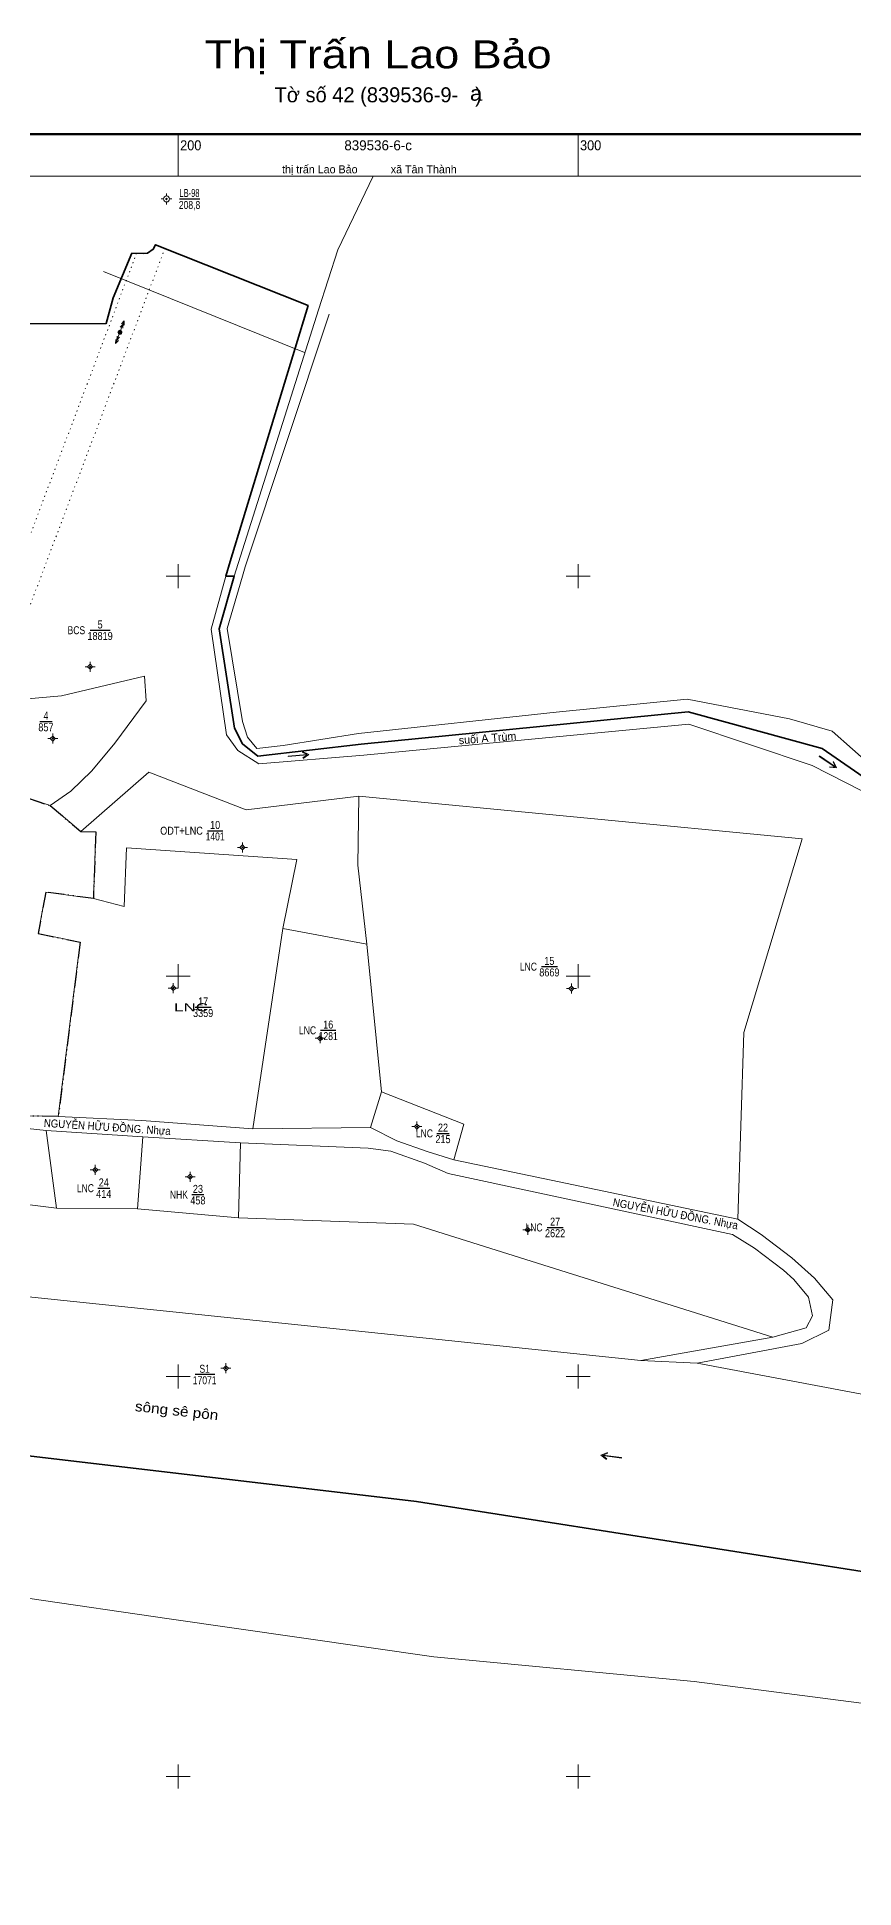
# Model space of a CAD drawing. Header units: metres. Extents: x 537890 to 538618, y 1836364 to 1837147.
# Drawn here: x 538164.7 to 538369, y 1836672.1 to 1837134.8 of the extents above; entities that cross this region are included whole.
import ezdxf
from ezdxf.enums import TextEntityAlignment as Align

# ---------------------------------------------------------------- set-up
doc = ezdxf.new("R2010")
doc.units = ezdxf.units.M
doc.header["$LTSCALE"] = 0.8
for name, pattern in [('DASH_DOUBLE_DOT', [9.2, 5, -1.2, 0.3, -1.2, 0.3, -1.2]), ('DOTTED', [1.5, 0.3, -1.2]), ('MEDIUM_DASHED', [4.5, 3, -1.5])]:
    doc.linetypes.add(name, pattern=pattern)
for name, color, linetype, lineweight in [('10', 7, 'Continuous', 13), ('11', 7, 'Continuous', 13), ('13', 7, 'Continuous', 25), ('2', 7, 'DASH_DOUBLE_DOT', 25), ('23', 7, 'Continuous', 13), ('25', 7, 'MEDIUM_DASHED', 13), ('31', 7, 'Continuous', 13), ('35', 7, 'Continuous', 13), ('40', 7, 'Continuous', 13), ('46', 7, 'Continuous', 13), ('50', 7, 'Continuous', 13), ('54', 7, 'Continuous', 35), ('55', 7, 'Continuous', 13), ('59', 7, 'DOTTED', 13), ('63', 7, 'Continuous', 13), ('8', 7, 'Continuous', 13)]:
    doc.layers.add(name, color=color, linetype=linetype, lineweight=lineweight)
for name, color, linetype in [('28', 7, 'Continuous'), ('39', 7, 'Continuous'), ('58', 7, 'Continuous')]:
    doc.layers.add(name, color=color, linetype=linetype)

msp = doc.modelspace()

# ---------------------------------------------------------------- hatches: boundary and pattern name
at = {"layer": '11'}
for points in [[(538178.1298, 1836977.39, 1), (538177.8298, 1836977.39, 1)], [(538168.7897, 1836959.43, 1), (538168.4897, 1836959.43, 1)], [(538216.2297, 1836932.23, 1), (538215.9297, 1836932.23, 1)], [(538198.9198, 1836897.06, 1), (538198.6197, 1836897.06, 1)], [(538298.4998, 1836896.93, 1), (538298.1998, 1836896.93, 1)], [(538235.6298, 1836884.53, 1), (538235.3298, 1836884.53, 1)], [(538259.8598, 1836862.43, 1), (538259.5598, 1836862.43, 1)], [(538179.4298, 1836851.6, 1), (538179.1297, 1836851.6, 1)], [(538203.1398, 1836849.89, 1), (538202.8398, 1836849.89, 1)], [(538287.5698, 1836836.62, 1), (538287.2698, 1836836.62, 1)], [(538212.1098, 1836802.03, 1), (538211.8098, 1836802.03, 1)]]:
    msp.add_hatch(color=256, dxfattribs=at).paths.add_polyline_path(points)
at = {"layer": '55'}
msp.add_hatch(color=256, dxfattribs=at).paths.add_polyline_path([(538185.2682, 1837060.5633, 1), (538185.6283, 1837061.4962, 1)])
at = {"layer": '8'}
msp.add_hatch(color=256, dxfattribs=at).paths.add_polyline_path([(538197.2517, 1837094.3309, 1), (538196.8929, 1837094.3309, 1)])

# ---------------------------------------------------------------- linework, layer by layer
at = {"layer": '10'}
for p, q in [((538167.98, 1836942.67), (538148.84, 1836949.22)), ((538167.98, 1836942.67), (538175.66, 1836936.21)), ((538356.02, 1836934.39), (538245.16, 1836945)), ((538218.7, 1836861.91), (538226.21, 1836911.97)), ((538226.21, 1836911.97), (538247.18, 1836908.08)), ((538247.18, 1836908.08), (538250.84, 1836871.13)), ((538248.09, 1836862.17), (538250.84, 1836871.13)), ((538167.03, 1836861.44), (538191.19, 1836859.9)), ((538191.19, 1836859.9), (538189.84, 1836841.9)), ((538215.6, 1836858.37), (538191.19, 1836859.9)), ((538248.09, 1836862.17), (538218.7, 1836861.91)), ((538339.95, 1836839.33), (538268.95, 1836854.13)), ((538348.75, 1836809.77), (538315.72, 1836803.93))]:
    msp.add_line(p, q, dxfattribs=at)
for points in [[(538155.19, 1837063.09), (538181.96, 1837063.2), (538183.78, 1837069.6), (538188.43, 1837080.79)], [(538194.36, 1837082.9), (538193.73, 1837081.76), (538192.35, 1837080.76), (538191.42, 1837080.68), (538188.43, 1837080.79)], [(538150.88, 1836968.37), (538170.85, 1836970.11), (538191.59, 1836975.01), (538192.03, 1836968.88), (538184.15, 1836958.32), (538178.44, 1836951.34), (538173.13, 1836946.26), (538167.98, 1836942.67)], [(538175.66, 1836936.21), (538192.69, 1836951.03), (538217, 1836941.58), (538245.16, 1836945)], [(538247.18, 1836908.08), (538244.97, 1836927.81), (538245.16, 1836945)], [(538175.66, 1836936.21), (538179.43, 1836936.11), (538178.79, 1836919.44)], [(538339.95, 1836839.33), (538341.42, 1836885.98), (538356.02, 1836934.39)], [(538226.21, 1836911.97), (538229.65, 1836929.17), (538187.08, 1836932.1), (538186.46, 1836917.49), (538178.79, 1836919.44)], [(538178.79, 1836919.44), (538166.88, 1836921.05), (538165, 1836910.74), (538175.47, 1836908.5), (538170.03, 1836864.94)], [(538121.62, 1836879.07), (538146.39, 1836869.23), (538153.7, 1836866.81), (538162.04, 1836865.1), (538170.03, 1836864.94)], [(538132.19, 1836869.76), (538125.97, 1836847.49), (538169.59, 1836842.06)], [(538132.19, 1836869.76), (538145.35, 1836866.23), (538152.81, 1836863.71), (538162.33, 1836861.96), (538167.03, 1836861.44)], [(538250.84, 1836871.13), (538271.41, 1836863.05), (538268.95, 1836854.13)], [(538170.03, 1836864.94), (538190.93, 1836863.97), (538218.7, 1836861.91)], [(538167.03, 1836861.44), (538169.59, 1836842.06), (538189.84, 1836841.9)], [(538268.95, 1836854.13), (538262.23, 1836856.19), (538254.72, 1836858.89), (538248.09, 1836862.17)], [(538189.84, 1836841.9), (538215.05, 1836839.62), (538215.6, 1836858.37)], [(538215.6, 1836858.37), (538247.55, 1836857.05), (538253.15, 1836856.32), (538261.59, 1836853.29), (538267.55, 1836850.68), (538338.63, 1836835.48), (538344.13, 1836832.07), (538351.34, 1836826.5), (538353.92, 1836824.17), (538357.6, 1836819.78), (538358.66, 1836815.15), (538357.04, 1836812.09), (538348.75, 1836809.77)], [(538348.75, 1836809.77), (538258.86, 1836838.03), (538215.05, 1836839.62)], [(538329.8, 1836803.32), (538355.93, 1836808.18), (538362.7, 1836811.52), (538363.69, 1836819.16), (538359.16, 1836824.55), (538353.49, 1836829.6), (538345.81, 1836835.48), (538339.95, 1836839.33)]]:
    msp.add_lwpolyline(points, dxfattribs=at)
at = {"layer": '11'}
for p, q in [((538177.36, 1836977.39), (538176.73, 1836977.39)), ((538177.98, 1836978.64), (538177.98, 1836978.02)), ((538177.98, 1836976.76), (538177.98, 1836976.14)), ((538179.23, 1836977.39), (538178.6, 1836977.39)), ((538168.64, 1836960.68), (538168.64, 1836960.06)), ((538168.02, 1836959.43), (538167.39, 1836959.43)), ((538168.64, 1836958.8), (538168.64, 1836958.18)), ((538169.89, 1836959.43), (538169.26, 1836959.43)), ((538216.08, 1836933.48), (538216.08, 1836932.86)), ((538215.45, 1836932.23), (538214.83, 1836932.23)), ((538216.08, 1836931.6), (538216.08, 1836930.98)), ((538217.33, 1836932.23), (538216.7, 1836932.23)), ((538198.14, 1836897.06), (538197.52, 1836897.06)), ((538198.77, 1836898.31), (538198.77, 1836897.68)), ((538198.77, 1836896.44), (538198.77, 1836895.81)), ((538200.02, 1836897.06), (538199.4, 1836897.06)), ((538297.72, 1836896.93), (538297.1, 1836896.93)), ((538298.35, 1836898.18), (538298.35, 1836897.56)), ((538298.35, 1836896.3), (538298.35, 1836895.68)), ((538299.6, 1836896.93), (538298.98, 1836896.93)), ((538234.86, 1836884.53), (538234.23, 1836884.53)), ((538235.48, 1836885.78), (538235.48, 1836885.16)), ((538235.48, 1836883.9), (538235.48, 1836883.28)), ((538236.73, 1836884.53), (538236.1, 1836884.53)), ((538259.71, 1836863.68), (538259.71, 1836863.06)), ((538259.08, 1836862.43), (538258.46, 1836862.43)), ((538259.71, 1836861.8), (538259.71, 1836861.18)), ((538260.96, 1836862.43), (538260.34, 1836862.43)), ((538178.66, 1836851.6), (538178.03, 1836851.6)), ((538179.28, 1836852.85), (538179.28, 1836852.22)), ((538179.28, 1836850.98), (538179.28, 1836850.35)), ((538180.53, 1836851.6), (538179.9, 1836851.6)), ((538202.36, 1836849.89), (538201.74, 1836849.89)), ((538202.99, 1836851.14), (538202.99, 1836850.52)), ((538204.24, 1836849.89), (538203.62, 1836849.89)), ((538202.99, 1836849.26), (538202.99, 1836848.64)), ((538286.8, 1836836.62), (538286.17, 1836836.62)), ((538287.42, 1836837.87), (538287.42, 1836837.24)), ((538287.42, 1836836), (538287.42, 1836835.37)), ((538288.67, 1836836.62), (538288.05, 1836836.62)), ((538211.96, 1836803.28), (538211.96, 1836802.66)), ((538211.34, 1836802.03), (538210.71, 1836802.03)), ((538211.96, 1836801.4), (538211.96, 1836800.78)), ((538213.21, 1836802.03), (538212.58, 1836802.03))]:
    msp.add_line(p, q, dxfattribs=at)
for points in [[(538177.98, 1836978.02), (538177.36, 1836977.39), (538177.98, 1836976.76), (538178.6, 1836977.39)], [(538168.64, 1836960.06), (538168.02, 1836959.43), (538168.64, 1836958.8), (538169.26, 1836959.43)], [(538216.08, 1836932.86), (538215.45, 1836932.23), (538216.08, 1836931.6), (538216.7, 1836932.23)], [(538198.77, 1836897.68), (538198.14, 1836897.06), (538198.77, 1836896.44), (538199.4, 1836897.06)], [(538298.35, 1836897.56), (538297.72, 1836896.93), (538298.35, 1836896.3), (538298.98, 1836896.93)], [(538235.48, 1836885.16), (538234.86, 1836884.53), (538235.48, 1836883.9), (538236.1, 1836884.53)], [(538259.71, 1836863.06), (538259.08, 1836862.43), (538259.71, 1836861.8), (538260.34, 1836862.43)], [(538179.28, 1836852.22), (538178.66, 1836851.6), (538179.28, 1836850.98), (538179.9, 1836851.6)], [(538202.99, 1836850.52), (538202.36, 1836849.89), (538202.99, 1836849.26), (538203.62, 1836849.89)], [(538287.42, 1836837.24), (538286.8, 1836836.62), (538287.42, 1836836), (538288.05, 1836836.62)], [(538211.96, 1836802.66), (538211.34, 1836802.03), (538211.96, 1836801.4), (538212.58, 1836802.03)]]:
    msp.add_lwpolyline(points, close=True, dxfattribs=at)
for centre in [(538177.9798, 1836977.39), (538168.6397, 1836959.43), (538216.0797, 1836932.23), (538198.7697, 1836897.06), (538298.3498, 1836896.93), (538235.4798, 1836884.53), (538259.7098, 1836862.43), (538179.2797, 1836851.6), (538202.9898, 1836849.89), (538287.4198, 1836836.62), (538211.9598, 1836802.03)]:
    msp.add_circle(centre, 0.15, dxfattribs=at)
at = {"layer": '13'}
for p, q in [((538177.97, 1836986.52), (538182.98, 1836986.52)), ((538165.4, 1836963.7), (538168.47, 1836963.7)), ((538207.3, 1836936.4), (538211.18, 1836936.4)), ((538290.83, 1836902.43), (538294.84, 1836902.43)), ((538204.27, 1836892.29), (538208.28, 1836892.29)), ((538235.58, 1836886.5), (538239.46, 1836886.5)), ((538264.7, 1836860.74), (538267.75, 1836860.74)), ((538179.9, 1836847.04), (538182.9, 1836847.04)), ((538203.42, 1836845.42), (538206.45, 1836845.42)), ((538292.24, 1836837.22), (538296.28, 1836837.22)), ((538204.24, 1836800.52), (538209.14, 1836800.52))]:
    msp.add_line(p, q, dxfattribs=at)
at = {"layer": '2'}
msp.add_lwpolyline([(538144.39, 1836950.57), (538148.84, 1836949.22), (538167.98, 1836942.67), (538175.66, 1836936.21), (538179.43, 1836936.11), (538178.79, 1836919.44), (538166.88, 1836921.05), (538165, 1836910.74), (538175.47, 1836908.5), (538170.03, 1836864.94), (538162.04, 1836865.1), (538155.31, 1836866.48), (538162.86, 1836890.32), (538155.21, 1836892.64), (538147.75, 1836895.52), (538140.32, 1836898.47), (538138.81, 1836893.72), (538133.23, 1836895.93), (538127.65, 1836898.14), (538136.59, 1836926.39), (538137.2, 1836929.33), (538139.77, 1836936.91)], close=True, dxfattribs=at)
at = {"layer": '23'}
for p, q in [((538167.03, 1836861.44), (538191.19, 1836859.9)), ((538215.6, 1836858.37), (538191.19, 1836859.9)), ((538248.09, 1836862.17), (538218.7, 1836861.91)), ((538339.95, 1836839.33), (538268.95, 1836854.13)), ((538348.75, 1836809.77), (538315.72, 1836803.93))]:
    msp.add_line(p, q, dxfattribs=at)
for points in [[(538194.36, 1837082.9), (538193.73, 1837081.76), (538192.35, 1837080.76), (538191.42, 1837080.68), (538188.43, 1837080.79)], [(538121.62, 1836879.07), (538146.39, 1836869.23), (538153.7, 1836866.81), (538162.04, 1836865.1), (538170.03, 1836864.94)], [(538132.19, 1836869.76), (538145.35, 1836866.23), (538152.81, 1836863.71), (538162.33, 1836861.96), (538167.03, 1836861.44)], [(538170.03, 1836864.94), (538190.93, 1836863.97), (538218.7, 1836861.91)], [(538268.95, 1836854.13), (538262.23, 1836856.19), (538254.72, 1836858.89), (538248.09, 1836862.17)], [(538215.6, 1836858.37), (538247.55, 1836857.05), (538253.15, 1836856.32), (538261.59, 1836853.29), (538267.55, 1836850.68), (538338.63, 1836835.48), (538344.13, 1836832.07), (538351.34, 1836826.5), (538353.92, 1836824.17), (538357.6, 1836819.78), (538358.66, 1836815.15), (538357.04, 1836812.09), (538348.75, 1836809.77)], [(538329.8, 1836803.32), (538355.93, 1836808.18), (538362.7, 1836811.52), (538363.69, 1836819.16), (538359.16, 1836824.55), (538353.49, 1836829.6), (538345.81, 1836835.48), (538339.95, 1836839.33)]]:
    msp.add_lwpolyline(points, dxfattribs=at)
at = {"layer": '25'}
msp.add_line((538211.93, 1837000), (538214.01, 1837000), dxfattribs=at)
at = {"layer": '31'}
for p, q in [((538327.31, 1836969.26), (538352.87, 1836964.33)), ((538363.57, 1836961.29), (538352.87, 1836964.33)), ((538363.57, 1836961.29), (538379.24, 1836947.36)), ((538315.72, 1836803.93), (538329.8, 1836803.32)), ((538329.8, 1836803.32), (538375, 1836794.78))]:
    msp.add_line(p, q, dxfattribs=at)
for points in [[(538194.36, 1837082.9), (538232.48, 1837067.67), (538212.98, 1837003.74), (538211.93, 1837000)], [(538216.1, 1837000), (538216.79, 1837002.34), (538237.77, 1837065.55)], [(538211.93, 1837000), (538208.23, 1836986.78), (538212.07, 1836960.38), (538214.88, 1836956.49), (538220.14, 1836953.11), (538246.4, 1836955.28), (538327.7, 1836963.01), (538358.54, 1836952.68), (538375.23, 1836944.19), (538380.19, 1836937.28)], [(538327.31, 1836969.26), (538294.55, 1836966.02), (538245.12, 1836960.72), (538226.29, 1836957.74), (538219.68, 1836956.98), (538217.36, 1836959.76), (538216.11, 1836963.67), (538212.23, 1836986.94), (538216.1, 1837000)], [(538315.72, 1836803.93), (538098.41, 1836826.58), (538000, 1836830.14)], [(537936.29, 1836756.93), (537963.89, 1836757.68), (537992.98, 1836756.81), (538025.45, 1836756.71), (538052.89, 1836755.07), (538090.86, 1836750.97), (538123.31, 1836747.78), (538162.32, 1836744.58), (538197.71, 1836739.41), (538263.93, 1836729.9), (538329, 1836723.73), (538379.23, 1836717.19), (538417.85, 1836709.12), (538443.69, 1836704.58), (538475.88, 1836701.94), (538511.1, 1836696.56), (538547.84, 1836689.61), (538550.69, 1836689.16)]]:
    msp.add_lwpolyline(points, dxfattribs=at)
at = {"layer": '35'}
for p, q in [((538231.04, 1836956.07), (538232.3, 1836955.48)), ((538232.29, 1836955.37), (538231.15, 1836954.58)), ((538364.28, 1836952.3), (538362.9, 1836952.41)), ((538363.76, 1836953.65), (538364.36, 1836952.39)), ((538307.22, 1836779.36), (538306.13, 1836780.17)), ((538306.16, 1836780.31), (538307.42, 1836780.82))]:
    msp.add_line(p, q, dxfattribs=at)
for points in [[(538231.26, 1836954.46), (538232.7, 1836955.46), (538231.09, 1836956.21)], [(538232.3, 1836955.48), (538227.5, 1836955.07), (538227.52, 1836954.93), (538232.29, 1836955.37)], [(538364.36, 1836952.39), (538360.39, 1836955.1), (538360.31, 1836954.98), (538364.28, 1836952.3)], [(538362.91, 1836952.26), (538364.67, 1836952.11), (538363.89, 1836953.71)], [(538307.36, 1836780.98), (538305.73, 1836780.3), (538307.13, 1836779.25)], [(538306.13, 1836780.17), (538310.9, 1836779.58), (538310.9, 1836779.74), (538306.16, 1836780.31)]]:
    msp.add_lwpolyline(points, dxfattribs=at)
at = {"layer": '40'}
msp.add_lwpolyline([(537900, 1836793.16), (538000, 1836792.05), (538067.56, 1836791.3), (538259.58, 1836768.74), (538386.95, 1836748.73), (538600, 1836715.25)], dxfattribs=at)
at = {"layer": '46'}
msp.add_lwpolyline([(538386.95, 1836748.73), (538397.53, 1836797.79), (538377.07, 1836849.12), (538376.81, 1836870.76), (538379.5, 1836895.34), (538382.17, 1836937.62), (538377.24, 1836945.78), (538361.06, 1836956.98), (538327.5, 1836966.14), (538245.76, 1836958), (538219.91, 1836955.04), (538216.12, 1836958.12), (538214.09, 1836962.02), (538210.23, 1836986.86), (538214.01, 1837000), (538235.12, 1837066.62), (538239.9, 1837081.64), (538248.73, 1837100)], dxfattribs=at)
at = {"layer": '50'}
msp.add_line((538181.35, 1837076.21), (538231.57, 1837055.91), dxfattribs=at)
at = {"layer": '54'}
msp.add_line((538211.93, 1837000), (538214.01, 1837000), dxfattribs=at)
for points in [[(538155.19, 1837063.09), (538181.96, 1837063.2), (538183.78, 1837069.6), (538188.43, 1837080.79)], [(538188.43, 1837080.79), (538191.42, 1837080.68), (538192.35, 1837080.76), (538193.73, 1837081.76), (538194.36, 1837082.9), (538232.48, 1837067.67)], [(538232.48, 1837067.67), (538212.98, 1837003.74), (538211.93, 1837000)], [(538386.95, 1836748.73), (538397.53, 1836797.79), (538377.07, 1836849.12), (538376.81, 1836870.76), (538379.5, 1836895.34), (538382.17, 1836937.62), (538377.24, 1836945.78), (538361.06, 1836956.98), (538327.5, 1836966.14), (538245.76, 1836958), (538219.91, 1836955.04), (538216.12, 1836958.12), (538214.09, 1836962.02), (538210.23, 1836986.86), (538214.01, 1837000)], [(538386.95, 1836748.73), (538259.58, 1836768.74), (538067.56, 1836791.3), (538000, 1836792.05)]]:
    msp.add_lwpolyline(points, dxfattribs=at)
at = {"layer": '55'}
for p, q in [((538186.21, 1837063.02), (538185.52, 1837062.3)), ((538186.52, 1837063.83), (538185.62, 1837061.49)), ((538186.52, 1837063.83), (538185.84, 1837063.1)), ((538186.21, 1837063.02), (538186.15, 1837062)), ((538186.52, 1837063.83), (538186.48, 1837062.81)), ((538184.36, 1837058.23), (538185.26, 1837060.56)), ((538184.36, 1837058.23), (538184.41, 1837059.24)), ((538184.36, 1837058.23), (538185.05, 1837058.95)), ((538184.67, 1837059.05), (538184.73, 1837060.05)), ((538184.67, 1837059.05), (538185.37, 1837059.77))]:
    msp.add_line(p, q, dxfattribs=at)
msp.add_circle((538185.4483, 1837061.0297), 0.5, dxfattribs=at)
at = {"layer": '59'}
for p, q in [((538196.68, 1837081.97), (538158.76, 1836981.61)), ((538189.59, 1837080.75), (538153.88, 1836986.27))]:
    msp.add_line(p, q, dxfattribs=at)
at = {"layer": '63'}
for p, q in [((538200, 1837100), (538200, 1837110.5)), ((538300, 1837100), (538300, 1837110.5)), ((538200, 1836997), (538200, 1837003)), ((538300, 1836997), (538300, 1837003)), ((538197, 1837000), (538203, 1837000)), ((538297, 1837000), (538303, 1837000)), ((538200, 1836897), (538200, 1836903)), ((538300, 1836897), (538300, 1836903)), ((538197, 1836900), (538203, 1836900)), ((538297, 1836900), (538303, 1836900)), ((538197, 1836800), (538203, 1836800)), ((538200, 1836797), (538200, 1836803)), ((538297, 1836800), (538303, 1836800)), ((538300, 1836797), (538300, 1836803)), ((538200, 1836697), (538200, 1836703)), ((538300, 1836697), (538300, 1836703)), ((538197, 1836700), (538203, 1836700)), ((538297, 1836700), (538303, 1836700))]:
    msp.add_line(p, q, dxfattribs=at)
at = {"layer": '63', "lineweight": 158}
msp.add_lwpolyline([(537889.5, 1837110.5), (538610.5, 1837110.5), (538610.5, 1836389.5), (537889.5, 1836389.5)], close=True, dxfattribs=at)
at = {"layer": '63'}
msp.add_lwpolyline([(537900, 1837100), (538600, 1837100), (538600, 1836400), (537900, 1836400)], close=True, dxfattribs=at)
at = {"layer": '8'}
for p, q in [((538197.06, 1837095.68), (538197.06, 1837095.08)), ((538196.34, 1837094.34), (538195.74, 1837094.34)), ((538197.06, 1837093.58), (538197.06, 1837092.98)), ((538198.44, 1837094.34), (538197.84, 1837094.34))]:
    msp.add_line(p, q, dxfattribs=at)
at = {"layer": '8', "lineweight": 25}
msp.add_line((538200.33, 1837094.33), (538205.4, 1837094.33), dxfattribs=at)
at = {"layer": '8'}
for centre, radius in [((538197.085, 1837094.33), 0.75), ((538197.0723, 1837094.3309), 0.1794)]:
    msp.add_circle(centre, radius, dxfattribs=at)

# ---------------------------------------------------------------- texts
at = {"layer": '13'}
for s, width, p in [('5', 0.85, (538180.48, 1836986.96)), ('18819', 0.85, (538180.475, 1836984.08)), ('4', 0.8, (538166.93, 1836964.14)), ('857', 0.85, (538166.935, 1836961.26)), ('10', 0.85, (538209.245, 1836936.84)), ('1401', 0.8, (538209.24, 1836933.96)), ('8669', 0.85, (538292.835, 1836899.98)), ('15', 0.85, (538292.825, 1836902.86)), ('3359', 0.85, (538206.245, 1836889.83)), ('17', 0.85, (538206.245, 1836892.71)), ('16', 0.85, (538237.525, 1836886.94)), ('1281', 0.8, (538237.52, 1836884.06)), ('215', 0.85, (538266.225, 1836858.3)), ('22', 0.85, (538266.225, 1836861.18)), ('24', 0.85, (538181.405, 1836847.48)), ('414', 0.85, (538181.395, 1836844.6)), ('458', 0.85, (538204.935, 1836842.98)), ('23', 0.85, (538204.945, 1836845.86)), ('2622', 0.85, (538294.265, 1836834.78)), ('27', 0.85, (538294.265, 1836837.66)), ('17071', 0.8, (538206.63, 1836798.01)), ('S1', 0.8, (538206.625, 1836800.89))]:
    msp.add_text(s, height=2, dxfattribs=dict(at, width=width)).set_placement(p, align=Align.CENTER)
for s, width, p in [('BCS ', 0.8, (538177.34, 1836985.52)), ('ODT+LNC ', 0.85, (538206.81, 1836935.4)), ('LNC ', 0.8, (538290.32, 1836901.42)), ('LNC ', 1.6, (538208.69, 1836891.27)), ('LNC ', 0.8, (538235.09, 1836885.5)), ('LNC ', 0.8, (538264.32, 1836859.74)), ('LNC ', 0.8, (538179.53, 1836846.04)), ('NHK ', 0.8, (538203.04, 1836844.42)), ('LNC ', 0.8, (538291.73, 1836836.22))]:
    msp.add_text(s, height=2, dxfattribs=dict(at, width=width)).set_placement(p, align=Align.RIGHT)
at = {"layer": '28', "width": 0.9}
for rotation, p in [(356.242, (538182.1995, 1836861.3397)), (349.341, (538324.18, 1836839.6644))]:
    msp.add_text('NGUYỄN HỮU ĐỒNG. Nhựa', height=2, rotation=rotation, dxfattribs=at).set_placement(p, align=Align.CENTER)
at = {"layer": '39'}
msp.add_text('suối A Trùm', height=2, rotation=4.458, dxfattribs=at).set_placement((538277.4373, 1836958.5589), align=Align.CENTER)
at = {"layer": '39', "width": 1.15}
msp.add_text('sông sê pôn', height=2.499, rotation=353.663, dxfattribs=at).set_placement((538199.4921, 1836790.1782), align=Align.CENTER)
at = {"layer": '58'}
for s, p in [('thị trấn Lao Bảo', (538235.425, 1837100.75)), ('xã Tân Thành', (538261.415, 1837100.75))]:
    msp.add_text(s, height=2, dxfattribs=at).set_placement(p, align=Align.CENTER)
at = {"layer": '63'}
for s, height, width, p in [('Thị Trấn Lao Bảo', 7, 1.2, (538249.995, 1837127)), ('a', 3.75, 1.1, (538274.51, 1837118.89))]:
    msp.add_text(s, height=height, dxfattribs=dict(at, width=width)).set_placement(p, align=Align.CENTER)
for s, height, p in [('Tờ số 42 (839536-9-   )', 3.75, (538250, 1837118.5)), ('839536-6-c', 2.5, (538250.01, 1837106.5))]:
    msp.add_text(s, height=height, dxfattribs=at).set_placement(p, align=Align.CENTER)
at = {"layer": '63', "width": 0.95}
for s, p in [('200', (538200.5, 1837106.5)), ('300', (538300.5, 1837106.5))]:
    msp.add_text(s, height=2.5, dxfattribs=at).set_placement(p)
at = {"layer": '8'}
for s, width, p in [('LB-98', 0.7, (538202.835, 1837094.83)), ('208,8', 0.8, (538202.845, 1837091.83))]:
    msp.add_text(s, height=2, dxfattribs=dict(at, width=width)).set_placement(p, align=Align.CENTER)

doc.saveas('drawing.dxf')
